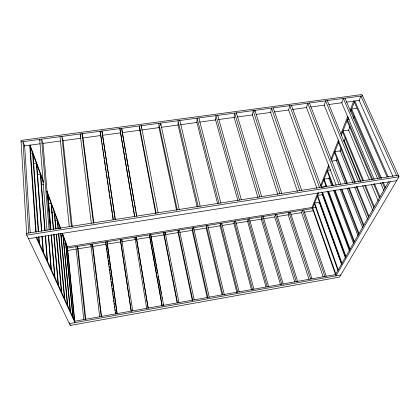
<?xml version="1.0" encoding="UTF-8"?>
<svg xmlns="http://www.w3.org/2000/svg" width="420" height="420" viewBox="0 0 420 420"><rect width="100%" height="100%" fill="white"/><g stroke="black" fill="none" stroke-linecap="round" stroke-linejoin="round"><path stroke-width="0.63" d="M193.557 228.931L193.615 227.734L209.265 297.161M221.534 224.411L221.697 223.204L239.143 291.816M236.229 114.098L236.397 112.864L261.66 196.581M235.384 222.169L235.594 220.962L253.916 289.175M254.688 111.605L254.903 110.371L281.757 193.436M316.911 188.297L288.645 109.998L289.732 105.672L319.526 187.53M390.254 181.671L335.963 275.846L312.081 207.454L317.798 192.843M320.659 185.54L328.76 164.84M330.902 159.359L338.531 139.881M340.914 133.791L347.823 116.141M349.965 110.66L353.776 100.921M312.464 208.556L318.691 192.759M321.08 186.679L328.981 166.63M331.611 159.941L339.029 141.104M341.182 135.634L348.364 117.406M350.516 111.935L354.821 100.994L388.258 177.13M319 203.007L319.505 201.773M322.203 195.122L322.697 193.914M325.647 186.659L326.135 185.446M328.839 178.794L329.579 176.983M336.21 160.655L336.95 158.839M339.895 151.583L341.371 147.956M344.075 141.304L345.55 137.676M348.495 130.421L349.97 126.793M353.409 118.325L354.149 116.513M335.522 274.586L388.6 181.834M399 176.762L339.565 277.09L70.271 325.453L26.733 235.127L21 140.438L361.961 94.547L399 176.762L26.733 235.127M74.408 321.269L335.858 274.522M340.82 274.974L69.373 323.594L69.29 322.66M66.764 246.96L312.123 207.448M65.982 247.648L67.279 247.438L74.534 320.691M316.176 207.328L312.732 207.879L335.858 274.003M312.522 208.551L67.515 248.073L62.113 233.378M67.116 250.588L76.167 249.123M85.27 319.326L77.343 246.493L78.115 248.808L91.04 246.719M92.332 246.509L105.908 244.309M107.205 244.099L120.782 241.904L131.255 311.11M122.073 241.694L149.877 237.19M151.168 236.98L164.099 234.89M165.391 234.68L178.327 232.585M179.618 232.376L192.549 230.281M193.841 230.071L206.126 228.086M208.068 227.771L220.353 225.782M222.29 225.466L233.929 223.582M235.867 223.267L248.152 221.282M249.448 221.072L261.734 219.083M263.671 218.768L274.664 216.988M277.247 216.568L288.241 214.788M290.824 214.373L301.817 212.594M304.406 212.173L313.457 210.709M63.861 243.185L65.615 242.902L72.865 317.006M28.466 238.718L396.695 180.653M61.178 236.009L62.974 235.725L70.214 311.162M26.623 233.331L398.302 175.214M58.37 228.491L60.212 228.202M321.384 187.357L325.022 186.79M54.8 220.7L57.309 220.311L58.091 228.785M51.686 212.415L54.264 212.021L55.787 229.005M330.671 169.901L327.5 170.384L333.307 185.714M48.678 203.658L51.062 203.301L53.324 229.289M331.753 161.133L336.294 160.451L345.324 183.482M41.617 184.805L43.502 184.532M343.093 140.915L344.306 140.737L360.901 181.314M37.139 174.683L40.378 174.216L44.835 230.927M33.374 163.832L36.404 163.406L41.496 231.011M349.356 119.459L347.45 119.726L372.624 179.387M30.733 153.31L32.602 153.053L38.241 231.315M356.921 108.329L351.65 109.058L381.544 178.311M23.993 145.982L40.278 143.766M42.877 143.414L60.428 141.026M63.032 140.674L80.582 138.285M83.181 137.933L100.737 135.544M102.034 135.371L120.892 132.804M122.189 132.631L140.396 130.153M141.692 129.98L159.248 127.591M161.196 127.323L178.101 125.029M180.7 124.672L196.954 122.462M199.553 122.11L215.806 119.9M218.405 119.548L234.659 117.338M237.258 116.981L252.861 114.86M256.111 114.419L271.068 112.387M274.318 111.946L288.619 109.998M292.519 109.468L306.82 107.525M310.721 106.995L324.377 105.136M328.928 104.517L341.927 102.748M346.479 102.133L359.588 100.349M21.089 141.923L362.544 95.844M36.141 237.505L74.907 322.607L67.389 246.855L62.444 233.352M36.556 236.917L74.765 321.206M396.532 175.492L360.906 96.064L359.158 100.406L392.926 176.4M354.365 102.165L387.14 176.988M383.366 182.527L385.445 187.346M351.204 110.187L380.468 178.133M382.279 182.343L384.867 188.354M345.004 98.212L379.349 178.18M380.483 182.648L383.838 190.459M377.559 178.458L343.35 98.432L341.759 102.774L374.194 179.329M374.404 183.603L380 196.865M347.025 120.797L371.852 179.771M373.627 183.981L379.454 197.82M369.49 179.986L348.621 130.116L343.046 130.914L363.641 180.905M371.501 184.79L378.294 201.017M365.626 185.719L374.315 206.803M342.641 131.933L362.828 181.031M364.576 185.273L373.795 207.706M362.633 185.551L372.792 210.383M327.306 100.601L360.208 181.172M358.402 181.456L325.637 100.826L324.214 105.158L355.283 182.291M356.958 186.448L368.939 216.195M338.478 142.501L354.559 182.501M356.265 186.743L368.45 217.046M352.805 182.338L340.2 150.838L334.887 151.625L347.335 183.194M354.748 187.184L367.594 219.287M349.251 188.05L363.851 225.083M334.525 152.544L346.689 183.461M348.358 187.703L363.384 225.892M347.225 188.328L362.67 227.724M309.445 103.01L340.882 184.191M341.896 189.173L359.026 233.515M341.135 189.021L358.586 234.281M339.061 184.48L307.766 103.236L306.506 107.567L336.189 185.278M340.1 189.189L357.977 235.694M334.934 190.008L354.449 241.516M327.169 171.218L332.729 185.913M334.346 190.202L354.029 242.246M331.795 185.703L329.023 178.348L324.062 179.114L326.802 186.485M333.643 190.607L353.53 243.306M328.629 191.394L350.091 249.123M323.746 179.912L326.251 186.659M328.072 191.562L349.697 249.816M327.453 191.604L349.519 251.165M43.438 182.558L29.715 145.204L35.747 231.824M46.814 191.741L60.312 228.48M291.428 105.441L321.368 187.247M322.576 192.376L345.949 256.363M30.067 144.958L43.554 181.792M46.93 191L60.648 228.443M321.82 191.903L345.571 257.024M345.476 258.064L322.387 194.67L317.641 195.421L342.001 263.261M317.352 196.151L341.644 263.891M341.623 264.647L319.284 202.309L314.638 203.049L338.237 269.845M314.36 203.747L337.89 270.443M273.247 107.893L301.66 190.328M299.801 190.617L271.535 108.124L270.622 112.445L297.449 191.347M303.697 209.974L326.225 276.25M324.891 276.486L302.442 210.178L301.539 212.636L323.132 276.748M40.089 140.627L39.679 139.414L47.009 230.144M290.257 212.142L311.966 278.796M310.627 279.038L288.992 212.347L288.188 214.798L308.999 279.274M279.883 193.73L253.176 110.602L252.441 114.917L277.798 194.444M276.728 214.326L297.612 281.363M296.257 281.605L275.457 214.531L274.748 216.977L294.761 281.82M259.765 196.875L234.649 113.101L234.092 117.411L257.954 197.552M263.109 216.521L283.148 283.946M281.788 284.193L261.828 216.731L261.214 219.166L280.423 284.382M91.34 246.057L90.841 244.314L99.692 316.748M249.396 218.736L268.585 286.55M267.215 286.797L248.11 218.941L247.595 221.372L265.986 286.965M217.712 115.39L241.358 199.757M239.442 200.056L215.953 115.626L215.581 119.931L237.909 200.686M252.536 289.422L234.292 221.172L233.882 223.592L251.617 290.209M198.865 117.931L220.852 202.96M218.92 203.264L197.085 118.172L196.901 122.472L217.665 203.858M237.752 292.063L220.39 223.414L220.075 225.829L236.964 292.834M207.701 225.461L224.259 294.478M222.857 294.73L206.388 225.671L206.178 228.076L222.049 294.84M179.839 120.498L200.146 206.199M198.193 206.504L178.048 120.74L178.048 125.034L197.227 207.081M80.866 136.994L80.147 133.954L91.324 223.214M106.05 243.679L105.635 241.925L115.489 313.924M207.853 297.413L192.286 227.945L192.181 230.344L207.333 298.137M179.225 209.47L160.64 123.092L160.739 125.538M177.251 209.78L158.828 123.333L159.023 127.622L176.578 210.315M179.429 230.024L194.166 299.859M192.743 300.111L178.096 230.239L178.096 232.622L192.36 300.83M178.952 302.579L165.144 232.323L165.197 233.515M177.518 302.836L163.8 232.543L163.91 234.922L177.151 302.888M158.088 212.777L141.257 125.706L141.472 128.153M156.098 213.087L139.435 125.953L139.823 130.232L155.731 213.602M120.766 241.904L120.33 239.558L131.171 311.12M122.131 241.684L121.7 239.332L132.704 310.853M163.627 305.319L150.764 234.644L150.922 236.423M150.969 237.017L151.205 238.303M151.441 239.594L152.024 242.818M152.261 244.104L152.849 247.328M153.079 248.619L153.316 249.905M153.547 251.197L154.135 254.42M154.371 255.707L155.426 261.513M155.657 262.799L156.245 266.023M156.476 267.314L157.064 270.538M157.3 271.824L157.531 273.116M158.12 276.339L158.356 277.625M158.587 278.917L159.175 282.14M159.406 283.427L160.461 289.233M160.697 290.519L161.285 293.743M161.868 296.966L162.104 298.258M163.159 304.059L163.391 305.345M162.183 305.576L149.41 234.864L162.078 306.248M136.742 216.116L121.7 128.347L122.273 132.62M122.383 133.266L123.931 142.306M124.152 143.598L125.591 151.998M125.811 153.29L126.032 154.581M126.252 155.873L128.132 166.85M128.352 168.142L133.996 201.085M134.216 202.377L134.437 203.668M134.657 204.96L135.655 210.777M135.875 212.069L136.096 213.36M136.316 214.652L136.537 215.943M134.726 216.431L119.858 128.594L134.662 216.899M148.186 308.081L136.285 236.98L136.6 239.342M136.71 239.983L148.108 308.096M146.669 308.354L134.92 237.2L135.251 239.558M115.39 219.938L101.955 131.008L115.169 219.487M101.845 141.992L100.091 131.261L113.138 219.807M102.034 143.288L102.228 144.58M102.417 145.877L103.084 150.402M103.278 151.694L103.945 156.224M104.134 157.516L104.323 158.807M104.517 160.104L105.184 164.63M105.373 165.926L106.04 170.452M106.234 171.743L106.423 173.04M106.612 174.332L107.284 178.862M107.473 180.154L108.139 184.679M108.329 185.976L109.379 193.09M109.573 194.381L110.239 198.912M110.428 200.203L111.479 207.317M111.668 208.614L112.34 213.14M112.529 214.431L113.195 218.962M117.196 313.645L107.016 241.705L116.965 313.661M106.276 244.907L106.454 246.199M106.717 248.131L106.895 249.422M107.074 250.714L107.336 252.646M107.515 253.937L107.693 255.229M107.867 256.515L108.134 258.452M108.397 260.384L108.575 261.676M108.754 262.962L109.016 264.899M109.195 266.191L109.368 267.477M109.636 269.414L109.814 270.701M110.077 272.638L110.255 273.924M110.428 275.216L110.696 277.153M110.875 278.439L111.048 279.731M111.316 281.663L111.489 282.954M111.668 284.245L111.935 286.178M112.198 288.115L112.376 289.401M112.55 290.693L112.728 291.984M112.996 293.916L113.169 295.207M113.348 296.494L113.61 298.431M113.878 300.363L114.056 301.655M114.23 302.946L114.408 304.232M114.676 306.169L114.849 307.456M115.117 309.393L115.29 310.679M115.469 311.971L115.736 313.908M93.917 223.325L83.008 137.959L82.026 133.697L93.377 222.894M101.567 316.439L92.888 246.419L92.232 244.088L101.178 316.486M78.115 248.808L85.817 319.258M75.941 246.719L83.774 319.594M72.219 226.721L63.105 140.663L61.903 136.411L71.358 226.338M60.008 136.668L69.279 226.664M65.856 243.558L73.106 317.541M63.226 236.413L70.466 311.724M70.182 324.524L70.271 325.453M60.905 233.473L67.694 305.608M60.701 233.41L67.426 305.014M57.587 221.067L58.307 228.879M58.727 233.431L64.775 299.166M58.569 234.003L64.491 298.546M54.558 212.814L56.023 229.121M56.49 234.334L61.698 292.378M56.254 234.234L61.399 291.721M51.371 204.141L53.576 229.43M54.033 234.623L58.448 285.206M53.776 234.486L58.133 284.513M48.011 195.001L50.935 229.483M51.377 234.691L55.01 277.631M47.691 194.124L50.715 229.971M51.156 235.184L54.679 276.895M50.3 230.181L43.008 143.399L41.596 139.156L49.109 229.819M48.594 235.646L51.371 269.603M48.321 235.72L51.02 268.826M40.74 175.198L45.103 230.507M45.512 235.709L47.513 261.088M45.245 236.145L47.14 260.264M36.787 164.446L41.827 231.121M42.226 236.35L43.412 252.037M41.885 236.208L43.013 251.16M33.002 154.151L38.614 231.614M38.992 236.822L39.464 243.332M38.619 236.534L39.039 242.403M30.135 146.344L36.141 232.15M30.193 232.691L24.633 145.898L23.021 141.661L28.744 233"/></g></svg>
